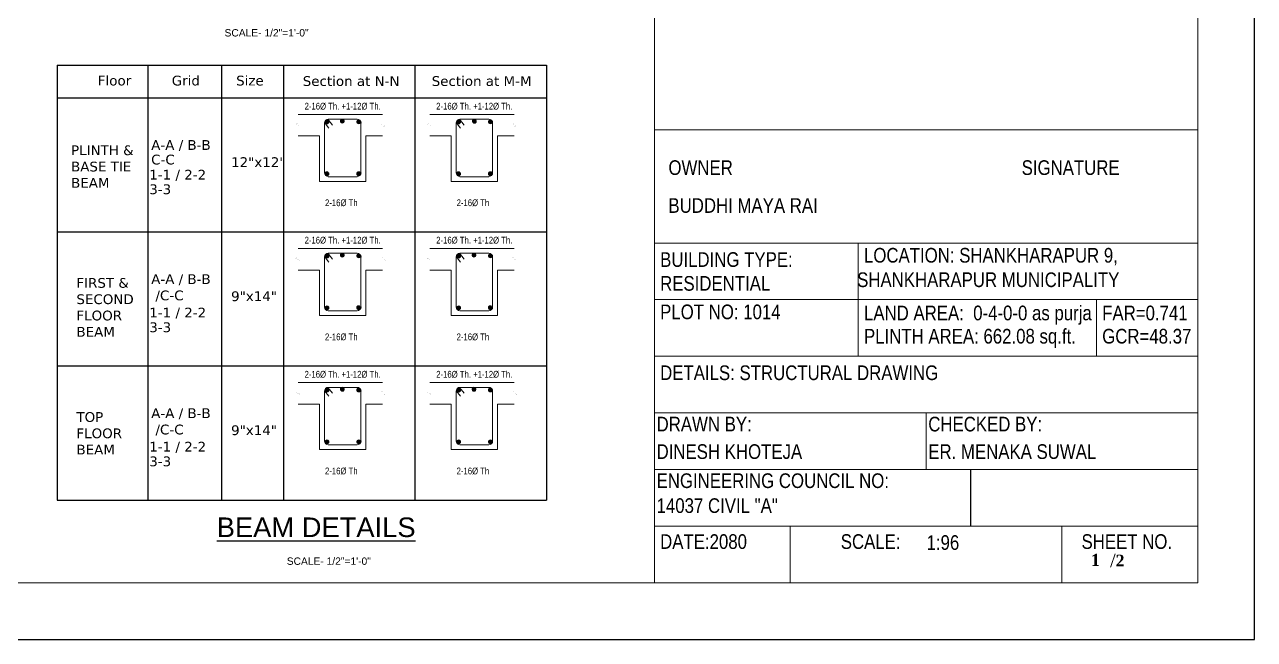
# Model space of a CAD drawing. Header units: inches. Extents: x 10143 to 33197, y -150 to 3760.
# Drawn here: x 12314 to 13320, y -150 to 352 of the extents above; entities that cross this region are included whole.
import ezdxf
from ezdxf.enums import TextEntityAlignment as Align

# ---------------------------------------------------------------- set-up
doc = ezdxf.new("R2010")
doc.units = ezdxf.units.IN
doc.header["$LTSCALE"] = 0.5
doc.header["$MEASUREMENT"] = 0
doc.layers.add('A-Wall', color=7, linetype='Continuous')
doc.layers.add('DIMENSION', color=5, linetype='Continuous')
for name, color, linetype, lineweight in [('BEAM LINE', 4, 'Continuous', 9), ('DIMSTR', 5, 'Continuous', 13), ('ELE1', 3, 'Continuous', 9), ('rebAar', 3, 'Continuous', 20), ('rebar', 140, 'Continuous', 13), ('TEX', 210, 'Continuous', 25), ('TEXT', 220, 'Continuous', 9), ('Text 0.200', 122, 'Continuous', 20)]:
    doc.layers.add(name, color=color, linetype=linetype, lineweight=lineweight)
doc.styles.add('dim_20', font='ARIALN.TTF')
doc.styles.add('ordinary', font='ARIALN.TTF')
doc.styles.get("Standard").update_dxf_attribs({"font": 'arial.ttf'})

msp = doc.modelspace()

# ---------------------------------------------------------------- hatches: boundary and pattern name
at = {"layer": 'rebar'}
h = msp.add_hatch(color=256, dxfattribs=at)
edge = h.paths.add_edge_path()
edge.add_arc((12561.4, 272.9), 1.57, 0, 360)
h = msp.add_hatch(color=256, dxfattribs=at)
edge = h.paths.add_edge_path()
edge.add_arc((12574, 273.5), 1.57, 0, 360)
h = msp.add_hatch(color=256, dxfattribs=at)
edge = h.paths.add_edge_path()
edge.add_arc((12587.3, 273), 1.57, 0, 360)
h = msp.add_hatch(color=256, dxfattribs=at)
edge = h.paths.add_edge_path()
edge.add_arc((12669.1, 272.9), 1.57, 0, 360)
h = msp.add_hatch(color=256, dxfattribs=at)
edge = h.paths.add_edge_path()
edge.add_arc((12682, 273.4), 1.57, 0, 360)
h = msp.add_hatch(color=256, dxfattribs=at)
edge = h.paths.add_edge_path()
edge.add_arc((12695, 273), 1.57, 0, 360)
h = msp.add_hatch(color=256, dxfattribs=at)
edge = h.paths.add_edge_path()
edge.add_arc((12561.4, 230.5), 1.57, 0, 360)
h = msp.add_hatch(color=256, dxfattribs=at)
edge = h.paths.add_edge_path()
edge.add_arc((12587.3, 230.6), 1.57, 0, 360)
h = msp.add_hatch(color=256, dxfattribs=at)
edge = h.paths.add_edge_path()
edge.add_arc((12669.1, 230.5), 1.57, 0, 360)
h = msp.add_hatch(color=256, dxfattribs=at)
edge = h.paths.add_edge_path()
edge.add_arc((12695, 230.6), 1.57, 0, 360)
h = msp.add_hatch(color=256, dxfattribs=at)
edge = h.paths.add_edge_path()
edge.add_arc((12561.4, 163.2), 1.57, 0, 360)
h = msp.add_hatch(color=256, dxfattribs=at)
edge = h.paths.add_edge_path()
edge.add_arc((12574, 163.9), 1.57, 0, 360)
h = msp.add_hatch(color=256, dxfattribs=at)
edge = h.paths.add_edge_path()
edge.add_arc((12587.3, 163.3), 1.57, 0, 360)
h = msp.add_hatch(color=256, dxfattribs=at)
edge = h.paths.add_edge_path()
edge.add_arc((12669.1, 163.2), 1.57, 0, 360)
h = msp.add_hatch(color=256, dxfattribs=at)
edge = h.paths.add_edge_path()
edge.add_arc((12681.7, 163.9), 1.57, 0, 360)
h = msp.add_hatch(color=256, dxfattribs=at)
edge = h.paths.add_edge_path()
edge.add_arc((12695, 163.3), 1.57, 0, 360)
h = msp.add_hatch(color=256, dxfattribs=at)
edge = h.paths.add_edge_path()
edge.add_arc((12561.4, 120.8), 1.57, 0, 360)
h = msp.add_hatch(color=256, dxfattribs=at)
edge = h.paths.add_edge_path()
edge.add_arc((12587.3, 120.9), 1.57, 0, 360)
h = msp.add_hatch(color=256, dxfattribs=at)
edge = h.paths.add_edge_path()
edge.add_arc((12669.1, 120.8), 1.57, 0, 360)
h = msp.add_hatch(color=256, dxfattribs=at)
edge = h.paths.add_edge_path()
edge.add_arc((12695, 120.9), 1.57, 0, 360)
h = msp.add_hatch(color=256, dxfattribs=at)
edge = h.paths.add_edge_path()
edge.add_arc((12561.4, 53.5), 1.57, 0, 360)
h = msp.add_hatch(color=256, dxfattribs=at)
edge = h.paths.add_edge_path()
edge.add_arc((12574, 54.2), 1.57, 0, 360)
h = msp.add_hatch(color=256, dxfattribs=at)
edge = h.paths.add_edge_path()
edge.add_arc((12587.3, 53.6), 1.57, 0, 360)
h = msp.add_hatch(color=256, dxfattribs=at)
edge = h.paths.add_edge_path()
edge.add_arc((12669.1, 53.5), 1.57, 0, 360)
h = msp.add_hatch(color=256, dxfattribs=at)
edge = h.paths.add_edge_path()
edge.add_arc((12681.7, 54.2), 1.57, 0, 360)
h = msp.add_hatch(color=256, dxfattribs=at)
edge = h.paths.add_edge_path()
edge.add_arc((12695, 53.6), 1.57, 0, 360)
h = msp.add_hatch(color=256, dxfattribs=at)
edge = h.paths.add_edge_path()
edge.add_arc((12561.4, 11.2), 1.57, 0, 360)
h = msp.add_hatch(color=256, dxfattribs=at)
edge = h.paths.add_edge_path()
edge.add_arc((12587.3, 11.2), 1.57, 0, 360)
h = msp.add_hatch(color=256, dxfattribs=at)
edge = h.paths.add_edge_path()
edge.add_arc((12669.1, 11.2), 1.57, 0, 360)
h = msp.add_hatch(color=256, dxfattribs=at)
edge = h.paths.add_edge_path()
edge.add_arc((12695, 11.2), 1.57, 0, 360)

# ---------------------------------------------------------------- linework, layer by layer
for points in [[(12537.8, 282, 0.0315, 0.0315, 0), (12537.8, 271.8, 0.0315, 0.0315, 0), (12535.6, 271, 0.0315, 0.0315, 0), (12539.9, 269.4, 0.0315, 0.0315, 0), (12537.8, 268.7, 0.0315, 0.0315, 0), (12537.8, 258, 0, 0, 0)], [(12606.9, 282, 0.0315, 0.0315, 0), (12606.9, 271.8, 0.0315, 0.0315, 0), (12604.7, 271, 0.0315, 0.0315, 0), (12609, 269.4, 0.0315, 0.0315, 0), (12606.9, 268.7, 0.0315, 0.0315, 0), (12606.9, 258, 0, 0, 0)], [(12645.5, 282, 0.0315, 0.0315, 0), (12645.5, 271.8, 0.0315, 0.0315, 0), (12643.3, 271, 0.0315, 0.0315, 0), (12647.6, 269.4, 0.0315, 0.0315, 0), (12645.5, 268.7, 0.0315, 0.0315, 0), (12645.5, 258, 0, 0, 0)], [(12714.6, 282, 0.0315, 0.0315, 0), (12714.6, 271.8, 0.0315, 0.0315, 0), (12712.4, 271, 0.0315, 0.0315, 0), (12716.7, 269.4, 0.0315, 0.0315, 0), (12714.6, 268.7, 0.0315, 0.0315, 0), (12714.6, 258, 0, 0, 0)], [(12537.8, 172.3, 0.0315, 0.0315, 0), (12537.8, 162.1, 0.0315, 0.0315, 0), (12535.6, 161.3, 0.0315, 0.0315, 0), (12539.9, 159.8, 0.0315, 0.0315, 0), (12537.8, 159, 0.0315, 0.0315, 0), (12537.8, 148.3, 0, 0, 0)], [(12606.9, 172.3, 0.0315, 0.0315, 0), (12606.9, 162.1, 0.0315, 0.0315, 0), (12604.7, 161.3, 0.0315, 0.0315, 0), (12609, 159.8, 0.0315, 0.0315, 0), (12606.9, 159, 0.0315, 0.0315, 0), (12606.9, 148.3, 0, 0, 0)], [(12645.5, 172.3, 0.0315, 0.0315, 0), (12645.5, 162.1, 0.0315, 0.0315, 0), (12643.3, 161.3, 0.0315, 0.0315, 0), (12647.6, 159.8, 0.0315, 0.0315, 0), (12645.5, 159, 0.0315, 0.0315, 0), (12645.5, 148.3, 0, 0, 0)], [(12714.6, 172.3, 0.0315, 0.0315, 0), (12714.6, 162.1, 0.0315, 0.0315, 0), (12712.4, 161.3, 0.0315, 0.0315, 0), (12716.7, 159.8, 0.0315, 0.0315, 0), (12714.6, 159, 0.0315, 0.0315, 0), (12714.6, 148.3, 0, 0, 0)], [(12537.8, 62.6, 0.0315, 0.0315, 0), (12537.8, 52.4, 0.0315, 0.0315, 0), (12535.6, 51.6, 0.0315, 0.0315, 0), (12539.9, 50.1, 0.0315, 0.0315, 0), (12537.8, 49.3, 0.0315, 0.0315, 0), (12537.8, 38.7, 0, 0, 0)], [(12606.9, 62.6, 0.0315, 0.0315, 0), (12606.9, 52.4, 0.0315, 0.0315, 0), (12604.7, 51.6, 0.0315, 0.0315, 0), (12609, 50.1, 0.0315, 0.0315, 0), (12606.9, 49.3, 0.0315, 0.0315, 0), (12606.9, 38.7, 0, 0, 0)], [(12645.5, 62.6, 0.0315, 0.0315, 0), (12645.5, 52.4, 0.0315, 0.0315, 0), (12643.3, 51.6, 0.0315, 0.0315, 0), (12647.6, 50.1, 0.0315, 0.0315, 0), (12645.5, 49.3, 0.0315, 0.0315, 0), (12645.5, 38.7, 0, 0, 0)], [(12714.6, 62.6, 0.0315, 0.0315, 0), (12714.6, 52.4, 0.0315, 0.0315, 0), (12712.4, 51.6, 0.0315, 0.0315, 0), (12716.7, 50.1, 0.0315, 0.0315, 0), (12714.6, 49.3, 0.0315, 0.0315, 0), (12714.6, 38.7, 0, 0, 0)]]:
    msp.add_lwpolyline(points, format="xyseb")
at = {"layer": 'A-Wall', "ltscale": 50}
msp.add_line((13087.9, -11.5), (13087.9, -57.8), dxfattribs=at)
at = {"layer": 'BEAM LINE'}
for p, q in [((12537.8, 279), (12606.9, 279)), ((12645.5, 279), (12714.6, 279)), ((12537.8, 261.4), (12555.4, 261.4)), ((12555.4, 261.4), (12555.4, 224.2)), ((12593.2, 261.4), (12593.2, 224.2)), ((12593.2, 261.4), (12606.9, 261.4)), ((12645.5, 261.4), (12663.1, 261.4)), ((12663.1, 261.4), (12663.1, 224.2)), ((12700.9, 261.4), (12700.9, 224.2)), ((12700.9, 261.4), (12714.6, 261.4)), ((12555.4, 224.2), (12593.2, 224.2)), ((12663.1, 224.2), (12700.9, 224.2)), ((12537.8, 169.4), (12606.9, 169.4)), ((12645.5, 169.4), (12714.6, 169.4)), ((12537.8, 151.7), (12555.4, 151.7)), ((12555.4, 151.7), (12555.4, 114.5)), ((12593.2, 151.7), (12593.2, 114.5)), ((12593.2, 151.7), (12606.9, 151.7)), ((12645.5, 151.7), (12663.1, 151.7)), ((12663.1, 151.7), (12663.1, 114.5)), ((12700.9, 151.7), (12700.9, 114.5)), ((12700.9, 151.7), (12714.6, 151.7)), ((12555.4, 114.5), (12593.2, 114.5)), ((12663.1, 114.5), (12700.9, 114.5)), ((12537.8, 59.7), (12606.9, 59.7)), ((12645.5, 59.7), (12714.6, 59.7)), ((12537.8, 42), (12555.4, 42)), ((12555.4, 42), (12555.4, 4.8)), ((12593.2, 42), (12593.2, 4.8)), ((12593.2, 42), (12606.9, 42)), ((12645.5, 42), (12663.1, 42)), ((12663.1, 42), (12663.1, 4.8)), ((12700.9, 42), (12700.9, 4.8)), ((12700.9, 42), (12714.6, 42)), ((12555.4, 4.8), (12593.2, 4.8)), ((12663.1, 4.8), (12700.9, 4.8))]:
    msp.add_line(p, q, dxfattribs=at)
at = {"layer": 'Defpoints'}
msp.add_lwpolyline([(13320.2, 2097.5), (10142.6, 2097.5), (10142.6, -150.4), (13320.2, -150.4)], close=True, dxfattribs=at)
at = {"layer": 'DIMENSION'}
for p, q in [((12340.6, 319.4), (12340.6, 292.7)), ((12340.6, 319.4), (12741.1, 319.4)), ((12414.9, 319.4), (12414.9, 292.7)), ((12475, 319.4), (12475, 292.7)), ((12525.7, 319.4), (12525.7, 183)), ((12633.4, 319.4), (12633.4, -36.4)), ((12741.1, 319.4), (12741.1, 183)), ((12340.6, 292.7), (12340.6, 183)), ((12340.6, 292.7), (12741.1, 292.7)), ((12340.6, 292.7), (12741.1, 292.7)), ((12340.6, 292.7), (12741.1, 292.7)), ((12414.9, 292.7), (12414.9, 183)), ((12475, 292.7), (12475, 183)), ((12340.6, 183), (12741.1, 183)), ((12340.6, 183), (12340.6, -36.4)), ((12340.6, 183), (12741.1, 183)), ((12340.6, 183), (12741.1, 183)), ((12414.9, 183), (12414.9, -36.4)), ((12475, 183), (12475, -36.4)), ((12525.7, 183), (12525.7, -36.4)), ((12741.1, 183), (12741.1, -36.4)), ((12340.6, 73.3), (12741.1, 73.3)), ((12340.6, 73.3), (12741.1, 73.3)), ((12340.6, 73.3), (12741.1, 73.3)), ((12340.6, 73.3), (12741.1, 73.3)), ((12340.6, -36.4), (12741.1, -36.4))]:
    msp.add_line(p, q, dxfattribs=at)
at = {"layer": 'ELE1'}
msp.add_line((12829.3, -104.1), (12829.3, 2051.2), dxfattribs=at)
msp.add_lwpolyline([(10189, 2051.2), (13273.9, 2051.2), (13273.9, -104.1), (10189, -104.1)], close=True, dxfattribs=at)
at = {"layer": 'rebAar', "ltscale": 0.25}
for p, q in [((12559.3, 272.4), (12562.9, 267.9)), ((12559.3, 272), (12559.3, 231.3)), ((12562.2, 275.1), (12566, 270.3)), ((12562.5, 275.1), (12586.1, 275.1)), ((12589.2, 272), (12589.2, 231.3)), ((12667, 272.4), (12670.6, 267.9)), ((12667, 272), (12667, 231.3)), ((12669.9, 275.1), (12673.6, 270.3)), ((12670.2, 275.1), (12693.8, 275.1)), ((12696.9, 272), (12696.9, 231.3)), ((12562.5, 228.1), (12586.1, 228.1)), ((12670.2, 228.1), (12693.8, 228.1)), ((12559.3, 162.7), (12562.9, 158.2)), ((12559.3, 162.3), (12559.3, 121.6)), ((12562.2, 165.4), (12566, 160.7)), ((12562.5, 165.4), (12586.1, 165.4)), ((12589.2, 162.3), (12589.2, 121.6)), ((12667, 162.7), (12670.6, 158.2)), ((12667, 162.3), (12667, 121.6)), ((12669.9, 165.4), (12673.6, 160.7)), ((12670.2, 165.4), (12693.8, 165.4)), ((12696.9, 162.3), (12696.9, 121.6)), ((12562.5, 118.4), (12586.1, 118.4)), ((12670.2, 118.4), (12693.8, 118.4)), ((12559.3, 53), (12562.9, 48.5)), ((12559.3, 52.6), (12559.3, 11.9)), ((12562.2, 55.7), (12566, 51)), ((12562.5, 55.7), (12586.1, 55.7)), ((12589.2, 52.6), (12589.2, 11.9)), ((12667, 53), (12670.6, 48.5)), ((12667, 52.6), (12667, 11.9)), ((12669.9, 55.7), (12673.6, 51)), ((12670.2, 55.7), (12693.8, 55.7)), ((12696.9, 52.6), (12696.9, 11.9)), ((12562.5, 8.7), (12586.1, 8.7)), ((12670.2, 8.7), (12693.8, 8.7))]:
    msp.add_line(p, q, dxfattribs=at)
for centre, start, end in [((12562.5, 272), 90, 180), ((12586.1, 272), 0, 90), ((12670.2, 272), 90, 180), ((12693.8, 272), 0, 90), ((12562.5, 231.3), 180, 270), ((12586.1, 231.3), 270, 0), ((12670.2, 231.3), 180, 270), ((12693.8, 231.3), 270, 0), ((12562.5, 162.3), 90, 180), ((12586.1, 162.3), 0, 90), ((12670.2, 162.3), 90, 180), ((12693.8, 162.3), 0, 90), ((12562.5, 121.6), 180, 270), ((12586.1, 121.6), 270, 0), ((12670.2, 121.6), 180, 270), ((12693.8, 121.6), 270, 0), ((12562.5, 52.6), 90, 180), ((12586.1, 52.6), 0, 90), ((12670.2, 52.6), 90, 180), ((12693.8, 52.6), 0, 90), ((12562.5, 11.9), 180, 270), ((12586.1, 11.9), 270, 0), ((12670.2, 11.9), 180, 270), ((12693.8, 11.9), 270, 0)]:
    msp.add_arc(centre, 3.15, start, end, dxfattribs=at)
at = {"layer": 'rebar'}
for centre in [(12561.4, 272.9), (12574, 273.5), (12587.3, 273), (12669.1, 272.9), (12682, 273.4), (12695, 273), (12561.4, 230.5), (12587.3, 230.6), (12669.1, 230.5), (12695, 230.6), (12561.4, 163.2), (12574, 163.9), (12587.3, 163.3), (12669.1, 163.2), (12681.7, 163.9), (12695, 163.3), (12561.4, 120.8), (12587.3, 120.9), (12669.1, 120.8), (12695, 120.9), (12561.4, 53.5), (12574, 54.2), (12587.3, 53.6), (12669.1, 53.5), (12681.7, 54.2), (12695, 53.6), (12561.4, 11.2), (12587.3, 11.2), (12669.1, 11.2), (12695, 11.2)]:
    msp.add_circle(centre, 1.57, dxfattribs=at)
at = {"layer": 'TEXT'}
for p, q in [((12829.3, 266.4), (13273.9, 266.4)), ((12829.3, 173.8), (13273.9, 173.8)), ((12996.1, 173.8), (12996.1, 81.2)), ((12829.3, 127.5), (13273.9, 127.5)), ((13191, 127.5), (13191, 81.1)), ((12829.3, 81.2), (13273.9, 81.2)), ((12829.3, 34.8), (13273.9, 34.8)), ((13051.6, 34.8), (13051.6, -11.5)), ((12829.3, -11.5), (13273.9, -11.5)), ((12829.3, -57.8), (13273.9, -57.8)), ((12940.4, -104.1), (12940.4, -57.8)), ((13162.8, -104.1), (13162.8, -57.8))]:
    msp.add_line(p, q, dxfattribs=at)

# ---------------------------------------------------------------- texts
at = {"insert": (13162.8, -66.9), "char_height": 6.5423, "width": 86.843, "attachment_point": 1}
msp.add_mtext('\\A1;{\\fTimes New Roman|b1|i0|c0|p18;\\H1.2367x;\\P\\pi29.41602;\\H0.80859x;    \\fBookman Old Style|b0|i0|c0|p18;\\H1.6907x;/\\fBookman Old Style|b1|i0|c0|p18;\\H0.86414x;2\\fArial|b1|i0|c0|p34;\\H1.2047x; \\H0.8998x;   }', dxfattribs=at)
at = {"layer": 'DIMSTR', "style": 'dim_20'}
for s, height, p in [('2-16Ø Th. +1-12Ø Th. ', 5.512, (12543.1, 283)), ('2-16Ø Th. +1-12Ø Th. ', 5.512, (12650.8, 283)), ('2-16Ø Th', 5.51, (12559.8, 204)), ('2-16Ø Th', 5.51, (12667.5, 204)), ('2-16Ø Th. +1-12Ø Th. ', 5.512, (12543.1, 173.4)), ('2-16Ø Th. +1-12Ø Th. ', 5.512, (12650.8, 173.4)), ('2-16Ø Th. +1-12Ø Th. ', 5.512, (12650.8, 173.4)), ('2-16Ø Th', 5.51, (12559.8, 94.3)), ('2-16Ø Th', 5.51, (12667.5, 94.3)), ('2-16Ø Th. +1-12Ø Th. ', 5.512, (12543.1, 63.7)), ('2-16Ø Th. +1-12Ø Th. ', 5.512, (12650.8, 63.7)), ('2-16Ø Th. +1-12Ø Th. ', 5.512, (12650.8, 63.7)), ('2-16Ø Th', 5.51, (12559.8, -15.4)), ('2-16Ø Th', 5.51, (12667.5, -15.4))]:
    msp.add_text(s, height=height, dxfattribs=at).set_placement(p)
at = {"layer": 'TEX'}
for p in [(12512, 345.9), (12562.9, -86.3)]:
    msp.add_text('SCALE- 1/2"=1\'-0"', height=6, dxfattribs=at).set_placement(p, align=Align.MIDDLE)
at = {"layer": 'TEX', "attachment_point": 1}
for s, insert, char_height, width in [('{\\fVerdana|b0|i0|c0|p34;\\C7;Floor}', (12373.9, 310.7), 8, 24.623), ('{\\fVerdana|b0|i0|c0|p34;\\C7;Grid}', (12434.4, 310.7), 8, 24.623), ('{\\fVerdana|b0|i0|c0|p34;\\C7;Size}', (12487.1, 310.7), 8, 24.623), ('{\\fVerdana|b0|i0|c0|p34;\\C7;Section at N-N}', (12541.6, 310.3), 8, 94.086), ('{\\fVerdana|b0|i0|c0|p34;\\C7; Section at M-M}', (12643.6, 310.3), 8, 94.086), ('{\\fVerdana|b0|i0|c0|p34;\\C7;PLINTH & BASE TIE BEAM}', (12352, 253.7), 8, 78.687), ('\\pi6.188;{\\fVerdana|b0|i0|c0|p34;\\C7;A-A / B-B}', (12411.4, 258), 8, 85.59), ('\\pi24.75;{\\fVerdana|b0|i0|c0|p34;\\C7;C-C}', (12392.8, 246.1), 8, 101.358), ('\\pi24.75;{\\fVerdana|b0|i0|c0|p34;\\C7;12"x12"}', (12458.2, 244), 8, 85.59), ('\\pi24.75;{\\fVerdana|b0|i0|c0|p34;\\C7;    1-1 / 2-2  }', (12377.3, 233.7), 8, 101.358), ('\\pi24.75;{\\fVerdana|b0|i0|c0|p34;\\C7;    3-3 }', (12377.3, 221.8), 8, 101.358), ('\\pl16;{\\fVerdana|b0|i0|c0|p34;\\C7;FIRST & SECOND FLOOR BEAM}', (12340.4, 145.2), 8, 73.768), ('\\pi6.188;{\\fVerdana|b0|i0|c0|p34;\\C7;A-A / B-B\\P /C-C}', (12411.4, 148.3), 8, 85.59), ('\\pi24.75;{\\fVerdana|b0|i0|c0|p34;\\C7;9"x14"}', (12458.2, 134.3), 8, 85.59), ('\\pi24.75;{\\fVerdana|b0|i0|c0|p34;\\C7;    1-1 / 2-2  }', (12377.3, 120.9), 8, 101.358), ('\\pi24.75;{\\fVerdana|b0|i0|c0|p34;\\C7;    3-3 }', (12377.3, 108.9), 8, 101.358), ('\\pl16;{\\fVerdana|b0|i0|c0|p34;\\C7;TOP FLOOR BEAM}', (12340.4, 35.5), 8, 73.768), ('\\pi6.188;{\\fVerdana|b0|i0|c0|p34;\\C7;A-A / B-B\\P /C-C}', (12411.4, 38.6), 8, 85.59), ('\\pi24.75;{\\fVerdana|b0|i0|c0|p34;\\C7;9"x14"}', (12458.2, 24.7), 8, 85.59), ('\\pi24.75;{\\fVerdana|b0|i0|c0|p34;\\C7;    1-1 / 2-2  }', (12377.3, 11.2), 8, 101.358), ('\\pi24.75;{\\fVerdana|b0|i0|c0|p34;\\C7;    3-3 }', (12377.3, -0.8), 8, 101.358), ('{\\LBEAM DETAILS}', (12471.2, -50.7), 16, 335.879)]:
    msp.add_mtext(s, dxfattribs=dict(at, insert=insert, char_height=char_height, width=width))
at = {"layer": 'TEXT', "style": 'ordinary'}
for s, p in [('OWNER', (12840.8, 229.5)), ('SIGNATURE', (13129.8, 229.5)), ('BUDDHI MAYA RAI', (12840.8, 198.5)), ('BUILDING TYPE:  ', (12834, 154.3)), ('LOCATION: SHANKHARAPUR 9,', (13000.8, 157.8)), ('RESIDENTIAL', (12834, 134.8)), ('SHANKHARAPUR MUNICIPALITY', (12995.2, 137.8)), ('PLOT NO: 1014 ', (12834, 111.5)), ('LAND AREA:  0-4-0-0 as purja', (13000.8, 110.6)), ('FAR=0.741', (13195.7, 110.6)), ('PLINTH AREA: 662.08 sq.ft.', (13000.8, 91.6)), ('GCR=48.37', (13195.7, 91.6)), ('DETAILS: STRUCTURAL DRAWING ', (12834, 61.7)), ('DRAWN BY:', (12831.1, 19.7)), ('CHECKED BY: ', (13053.4, 19.7)), ('DINESH KHOTEJA', (12831.1, -2.8)), ('ER. MENAKA SUWAL', (13053.4, -2.8)), ('ENGINEERING COUNCIL NO:', (12831.1, -26.6)), ('14037 CIVIL "A"', (12831.1, -47)), ('DATE:2080', (12834, -76.4)), ('SCALE:', (12981.8, -76.4)), ('SHEET NO.', (13178.8, -76.4))]:
    msp.add_text(s, height=12, dxfattribs=at).set_placement(p)
msp.add_attdef('1:96', (13052, -77.2), 'SCALE', height=12, dxfattribs=at)
at = {"layer": 'Text 0.200', "ltscale": 10, "insert": (13190.2, -80.5), "char_height": 9.93, "width": 19.482, "attachment_point": 2}
msp.add_mtext('{\\fBookman Old Style|b1|i0|c0|p18;1}', dxfattribs=at)

doc.saveas('drawing.dxf')
